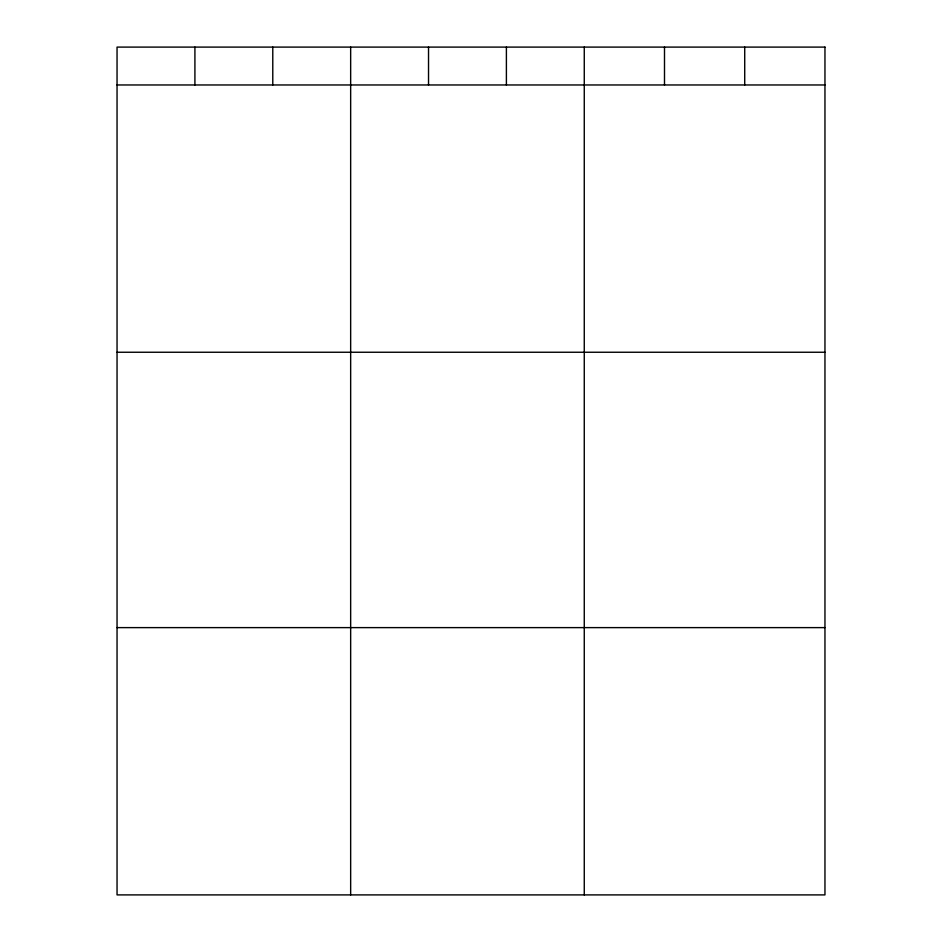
<?xml version="1.0" encoding="UTF-8"?>
<svg xmlns="http://www.w3.org/2000/svg" width="942" height="942" viewBox="0 0 942 942"><rect width="100%" height="100%" fill="white"/><g stroke="black" fill="none" stroke-linecap="round" stroke-linejoin="round"><path stroke-width="1.41" d="M117.044 84.968L824.957 84.968M117.044 352.249L824.957 352.249M117.044 627.619L824.957 627.619M744.722 47.1L744.722 84.968M664.499 47.1L664.499 84.968M584.264 47.1L584.264 894.9M506.396 47.1L506.396 84.968M428.528 47.1L428.528 84.968M350.66 47.1L350.66 894.9M272.78 47.1L272.78 84.968M194.912 47.1L194.912 84.968M824.957 47.1L117.044 47.1L117.044 894.9L824.957 894.9L824.957 47.1"/></g></svg>
